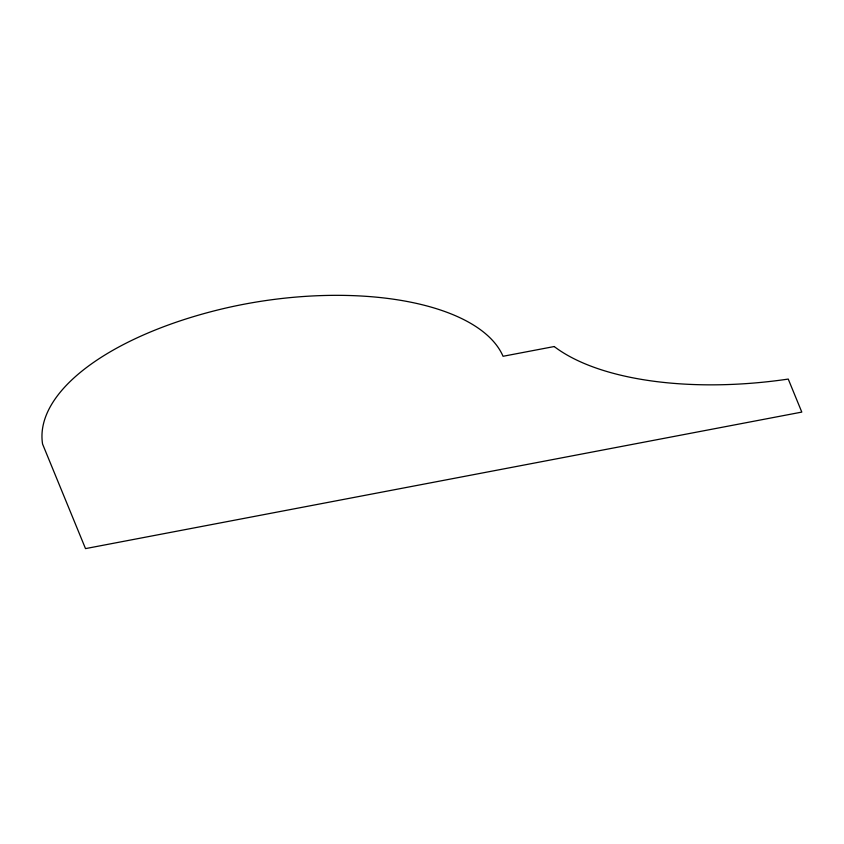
<?xml version="1.0" encoding="UTF-8"?>
<svg xmlns="http://www.w3.org/2000/svg" width="844" height="844" viewBox="0 0 844 844"><rect width="100%" height="100%" fill="white"/><g stroke="black" fill="none" stroke-linecap="round" stroke-linejoin="round"><path stroke-width="1.27" d="M554.213 346.536L503.045 356.284A225.496 99.909 -7.9 0 0 221.603 309.041A250.056 110.796 -7.9 0 0 42.569 444.039L85.508 548.611L801.8 412.094L788.243 379.072A243.22 107.768 -7.9 0 1 554.213 346.536"/></g></svg>
